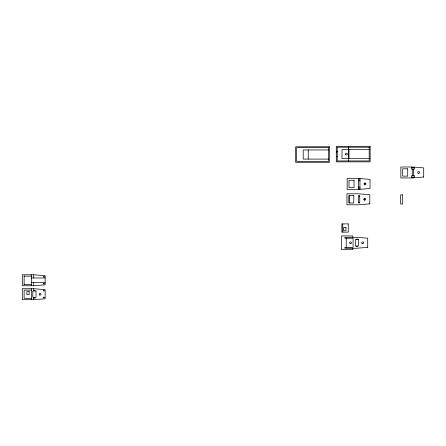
<?xml version="1.0" encoding="UTF-8"?>
<svg xmlns="http://www.w3.org/2000/svg" width="446" height="446" viewBox="0 0 446 446"><rect width="100%" height="100%" fill="white"/><g stroke="black" fill="none" stroke-linecap="round" stroke-linejoin="round"><path stroke-width="0.67" d="M348.638 149.505L348.638 146.316M358.59 189.411L370.018 188.496L370.018 179.359L358.59 178.445L347.166 178.445L347.166 189.411L358.59 189.411L358.59 178.445M33.723 285.752L45.146 284.838L45.146 275.7L33.723 274.786L22.3 274.786L22.3 285.752L33.723 285.752L33.723 282.552M33.723 299.69L45.146 298.775L45.146 289.638L33.723 288.724L22.3 288.724L22.3 299.69L33.723 299.69L33.723 297.404M337.209 151.802L336.301 151.802L337.661 151.802M370.113 149.505L342.01 149.516L342.01 158.653L370.113 158.653M328.574 149.956L303.208 149.956L303.208 159.099L328.574 159.099M336.295 156.368L337.661 156.368M412.277 169.268L413.648 169.268M412.277 175.663L413.648 175.663M358.59 178.902L359.961 178.902M358.59 180.725L359.961 180.725M364.075 183.925L364.99 183.925L364.99 183.011M358.59 187.125L359.961 187.125M358.59 188.953L359.961 188.953M358.612 195.649L359.526 195.649M363.869 199.306L364.778 199.306L364.778 198.392M358.612 202.958L359.521 202.958M356.282 239.128L357.653 239.128M356.282 246.437L357.653 246.437M24.129 276.158L31.437 276.158M31.437 277.986L45.146 277.986M31.437 282.552L45.146 282.552M24.129 284.381L31.437 284.381M31.437 290.095L24.129 290.095L24.129 298.318L31.437 298.318M33.723 290.324L35.095 290.324M33.723 298.09L35.095 298.09M413.648 167.088L413.648 167.44M413.648 169.04L413.648 175.891M413.648 177.491L413.648 177.837M412.277 169.04L412.277 175.891M359.961 178.551L359.961 189.299M352.853 237.3L352.853 235.928L341.43 235.928L341.43 249.637L352.853 249.637L352.853 248.266M349.703 195.649L349.703 202.958M348.867 149.516L348.867 158.653M348.755 149.516L348.755 158.653M348.638 146.31L348.638 149.973M348.638 158.653L348.638 161.853M346.23 238.214L346.23 247.352M342.784 223.903L342.784 232.126M308.236 149.956L308.236 159.099M33.723 274.786L33.723 277.986M33.723 288.724L33.723 291.009M31.437 274.786L31.437 285.752M31.437 288.724L31.437 299.69M24.129 275.7L24.129 284.838M43.563 276.726C44.126 278.471 44.923 275.494 43.563 276.726M43.563 283.578C44.126 285.323 44.923 282.346 43.563 283.578M43.563 290.664C44.126 292.409 44.923 289.432 43.563 290.664M43.563 297.515C44.126 299.26 44.923 296.283 43.563 297.515M423.7 177.034L412.277 177.948L400.854 177.948L400.854 166.982L412.277 166.982L423.7 167.897L423.7 177.034M369.806 203.872L358.383 204.786L346.96 204.786L346.96 193.82L358.383 193.82L369.806 194.735L369.806 203.872M367.705 247.352L356.282 248.266L344.858 248.266L344.858 247.352L353.081 247.352L353.081 238.214L344.858 238.214L344.858 237.3L356.282 237.3L367.705 238.214L367.705 247.352M370.113 146.31L336.295 146.316L336.295 161.853L370.113 161.853L370.113 146.31M329.483 146.762L295.67 146.762L295.67 162.299L329.483 162.299L329.483 146.762M369.199 147.225L337.209 147.23L337.209 160.939L369.199 160.939L369.199 147.225M328.574 147.676L296.584 147.676L296.584 161.385L328.574 161.385L328.574 147.676M414.563 167.44L411.363 167.44L411.363 169.04L414.563 169.04L414.563 167.44M407.705 168.811L402.677 168.811L402.677 176.12L407.705 176.12L407.705 168.811M414.563 175.891L411.363 175.891L411.363 177.491L414.563 177.491L414.563 175.891M354.024 180.268L348.995 180.268L348.995 187.582L354.024 187.582L354.024 180.268M402.677 194.852L400.642 194.852L400.642 203.989L402.677 203.989L402.677 194.852M353.812 195.649L348.789 195.649L348.789 202.958L353.812 202.958L353.812 195.649M359.755 196.106L358.383 196.106L358.383 202.501L359.755 202.501L359.755 196.106M348.27 223.903L341.876 223.903L341.876 232.126L348.27 232.126L348.27 223.903M345.985 227.555L343.699 227.555L343.699 230.755L345.985 230.755L345.985 227.555M358.567 239.58L355.367 239.58L355.367 245.98L358.567 245.98L358.567 239.58M36.009 291.009L32.809 291.009L32.809 297.404L36.009 297.404L36.009 291.009M29.157 291.467L26.872 291.467L26.872 294.667L29.157 294.667L29.157 291.467M364.326 200.098A0.914 0.914 0 0 0 365.692 199.306A0.914 0.914 0 0 0 364.326 198.515A0.914 0.914 0 0 0 364.326 200.098M364.533 184.716A0.914 0.914 0 0 0 365.904 183.925A0.914 0.914 0 0 0 364.533 183.133A0.914 0.914 0 0 0 364.533 184.716M418.214 173.254A0.914 0.914 0 0 0 419.586 172.463A0.914 0.914 0 0 0 418.214 171.671A0.914 0.914 0 0 0 418.214 173.254M39.666 295.001A0.914 0.914 0 0 0 41.038 294.209A0.914 0.914 0 0 0 39.666 293.418A0.914 0.914 0 0 0 39.666 295.001M362.224 243.572A0.914 0.914 0 0 0 363.596 242.78A0.914 0.914 0 0 0 362.224 241.988A0.914 0.914 0 0 0 362.224 243.572M350.116 243.572A0.914 0.914 0 0 0 351.481 242.78A0.914 0.914 0 0 0 350.116 241.988A0.914 0.914 0 0 0 350.116 243.572M345.706 154.729A0.914 0.914 0 0 0 347.233 154.322A0.914 0.914 0 0 0 346.113 153.201A0.914 0.914 0 0 0 345.706 154.729"/></g></svg>
